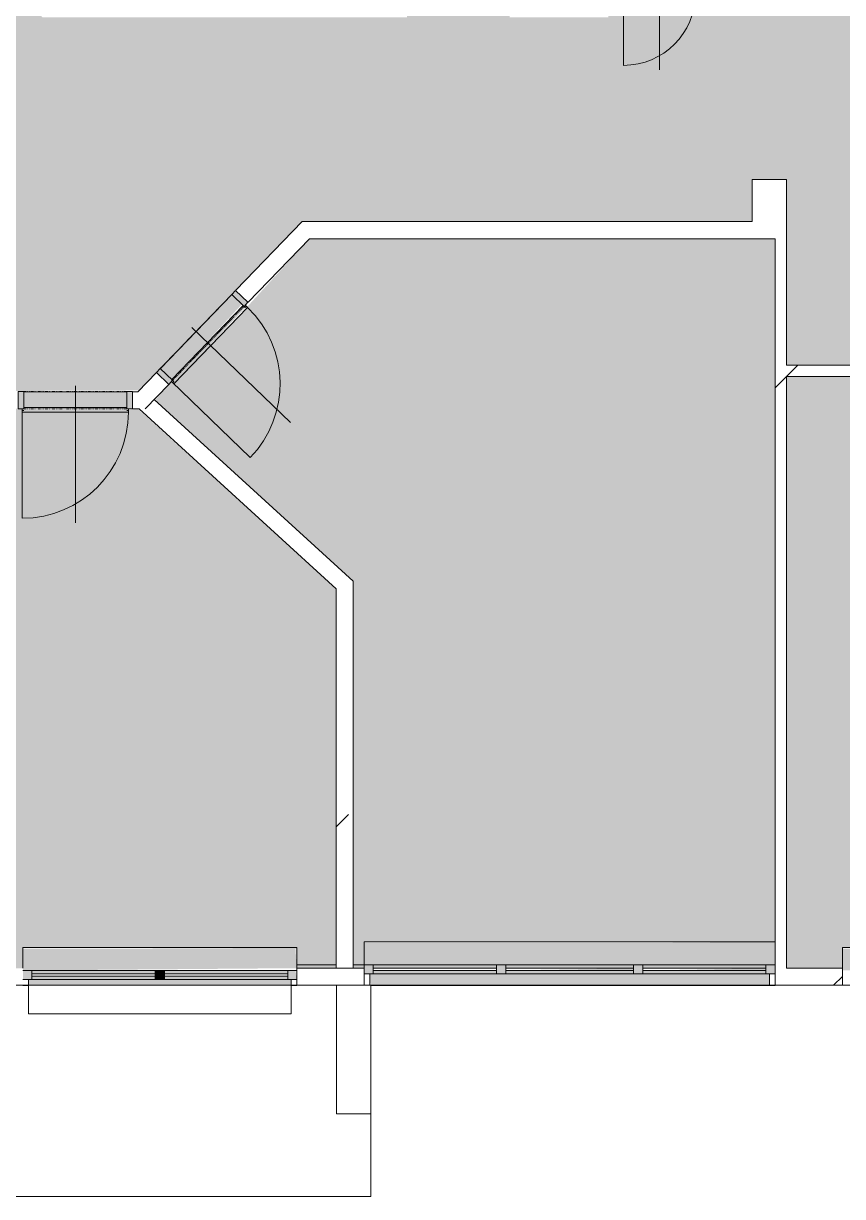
# Model space of a CAD drawing. Header units: millimetres. Extents: x -20192 to 462224, y -45352 to 20466.
# Drawn here: x 365549 to 372725, y -32078 to -21801 of the extents above; entities that cross this region are included whole.
import ezdxf

# ---------------------------------------------------------------- set-up
doc = ezdxf.new("R2010")
doc.units = ezdxf.units.MM
doc.linetypes.add('Čerchovaná se dvěma tečkami', pattern=[2.59, 1, -0.53, 0, -0.53, 0, -0.53])
for name, color, linetype, lineweight in [('A-DETL-THIN', 151, 'Continuous', 9), ('A-DOOR', 31, 'Continuous', 9), ('A-DOOR-FRAM', 31, 'Continuous', 9), ('A-FLOR', 192, 'Continuous', 9), ('A-GENM', 13, 'Continuous', 9), ('A-GLAZ', 151, 'Continuous', 9), ('A-WALL', 113, 'Continuous', 9), ('A-WALL-PATT', 111, 'Continuous', 25), ('Q-SPCQ', 91, 'Continuous', 9), ('S-COLS', 52, 'Continuous', 9)]:
    doc.layers.add(name, color=color, linetype=linetype, lineweight=lineweight)
pattern_1 = [(45, (302295, 0), (-7184.2, 7184.2), []), (45, (305168, -3e-12), (-7184.2, 7184.2), []), (45, (310916, -7e-12), (-4310.5, 10057.9), [4064, -2032, 67.06, -1964.94])]

# ---------------------------------------------------------------- blocks, each defined once
blk = doc.blocks.new('DVERE_1k_oblozka - DD03_01_900x1970_koupelna-1549517-Mapka _ závislý 2')
at = {"layer": 'A-DOOR'}
h = blk.add_hatch(color=151, dxfattribs=at)
h.paths.add_polyline_path([(-500, -72), (-450, -72), (-450, 78), (-500, 78)])
h.paths.add_polyline_path([(450, -72), (500, -72), (500, 78), (450, 78)])
blk.add_hatch(color=151, dxfattribs=at).paths.add_polyline_path([(465, -102), (450, -62), (-450, -72), (-465, -102), (-126, -102)])
for p, q in [((0, 128), (0, -1072)), ((-500, 78), (-450, 78)), ((-500, -72), (-500, 78)), ((-450, 78), (-450, -72)), ((450, 78), (500, 78)), ((450, -72), (450, 78)), ((500, 78), (500, -72)), ((-450, -72), (-500, -72)), ((-465, -72), (-465, -1032)), ((-465, -87), (-450, -87)), ((-465, -102), (-465, -87)), ((465, -102), (-465, -102)), ((-450, -62), (450, -62)), ((355, -102), (-355, -102)), ((500, -72), (450, -72)), ((450, -87), (465, -87)), ((465, -102), (465, -72)), ((465, -87), (465, -102))]:
    blk.add_line(p, q, dxfattribs=at)
at = {"layer": 'A-DOOR', "linetype": 'Čerchovaná se dvěma tečkami'}
for p, q in [((-450, 78), (450, 78)), ((-450, -72), (450, -72))]:
    blk.add_line(p, q, dxfattribs=at)
at = {"layer": 'A-DOOR'}
blk.add_arc((-465, -102), 930, 270, 0, dxfattribs=at)
at = {"layer": 'A-DOOR-FRAM'}
for p, q in [((-500, 78), (-450, 78)), ((-450, 78), (-450, -72)), ((450, -72), (450, 78)), ((500, 78), (450, 78)), ((-450, -72), (-500, -72)), ((450, -72), (500, -72))]:
    blk.add_line(p, q, dxfattribs=at)
blk = doc.blocks.new('DVERE_1k_oblozka - DD03_01_900x1970_koupelna-1549515-Mapka _ závislý 2')
at = {"layer": 'A-DOOR'}
h = blk.add_hatch(color=151, dxfattribs=at)
h.paths.add_polyline_path([(-500, -72), (-450, -72), (-450, 78), (-500, 78), (-500, -20)])
h.paths.add_polyline_path([(450, -72), (500, -72), (500, 78), (450, 78)])
blk.add_hatch(color=151, dxfattribs=at).paths.add_polyline_path([(-465, -102), (450, -87), (440, -62), (-450, -72), (-450, -87)])
for p, q in [((0, 128), (0, -1072)), ((-500, 78), (-450, 78)), ((-500, -72), (-500, 78)), ((-450, 78), (-450, -72)), ((450, 78), (500, 78)), ((450, -72), (450, 78)), ((500, 78), (500, -72)), ((-450, -72), (-500, -72)), ((-465, -72), (-465, -1032)), ((-465, -87), (-450, -87)), ((-465, -102), (-465, -87)), ((-465, -87), (-465, -102)), ((-450, -87), (-465, -87)), ((465, -102), (-465, -102)), ((-450, -62), (450, -62)), ((-450, -87), (-450, -72)), ((355, -102), (-355, -102)), ((450, -62), (450, -87)), ((500, -72), (450, -72)), ((450, -87), (465, -87)), ((465, -87), (450, -87)), ((465, -102), (465, -72)), ((465, -87), (465, -102)), ((465, -102), (465, -87))]:
    blk.add_line(p, q, dxfattribs=at)
at = {"layer": 'A-DOOR', "linetype": 'Čerchovaná se dvěma tečkami'}
for p, q in [((-450, 78), (450, 78)), ((-450, -72), (450, -72))]:
    blk.add_line(p, q, dxfattribs=at)
at = {"layer": 'A-DOOR'}
blk.add_arc((-465, -102), 930, 270, 0, dxfattribs=at)
at = {"layer": 'A-DOOR-FRAM'}
for p, q in [((-500, 78), (-450, 78)), ((-450, 78), (-450, -72)), ((450, -72), (450, 78)), ((500, 78), (450, 78)), ((-450, -72), (-500, -72)), ((450, -72), (500, -72))]:
    blk.add_line(p, q, dxfattribs=at)
blk = doc.blocks.new('DVERE_1k_oblozka - DD03_01_600x1970_koupelna-1549511-Mapka _ závislý 2')
at = {"layer": 'A-DOOR'}
h = blk.add_hatch(color=151, dxfattribs=at)
h.paths.add_polyline_path([(-300, -47), (-300, 53), (-350, 53), (-350, -47)])
h.paths.add_polyline_path([(300, -47), (350, -47), (350, 53), (300, 53)])
blk.add_hatch(color=151, dxfattribs=at).paths.add_polyline_path([(-315, -77), (300, -59), (300, -37), (-300, -59), (-300, -62)])
for p, q in [((0, 103), (0, -747)), ((-350, 53), (-300, 53)), ((-350, -47), (-350, 53)), ((-300, 53), (-300, -47)), ((300, 53), (350, 53)), ((300, -47), (300, 53)), ((350, 53), (350, -47)), ((-300, -47), (-350, -47)), ((-315, -47), (-315, -707)), ((-315, -62), (-300, -62)), ((-315, -77), (-315, -62)), ((315, -77), (-315, -77)), ((-300, -37), (300, -37)), ((-300, -62), (-300, -37)), ((205, -77), (-205, -77)), ((300, -37), (300, -62)), ((350, -47), (300, -47)), ((300, -62), (315, -62)), ((315, -77), (315, -47)), ((315, -62), (315, -77))]:
    blk.add_line(p, q, dxfattribs=at)
at = {"layer": 'A-DOOR', "linetype": 'Čerchovaná se dvěma tečkami'}
for p, q in [((-300, 53), (300, 53)), ((-300, -47), (300, -47))]:
    blk.add_line(p, q, dxfattribs=at)
at = {"layer": 'A-DOOR'}
blk.add_arc((-315, -77), 630, 270, 0, dxfattribs=at)
at = {"layer": 'A-DOOR-FRAM'}
for p, q in [((-350, 53), (-300, 53)), ((-300, 53), (-300, -47)), ((300, -47), (300, 53)), ((350, 53), (300, 53)), ((-300, -47), (-350, -47)), ((300, -47), (350, -47))]:
    blk.add_line(p, q, dxfattribs=at)
blk = doc.blocks.new('parapet s nosem_vnitní - parapet s nosem_vnitní-1280362-Mapka _ závislý 2')
at = {"layer": 'A-GENM'}
blk.add_hatch(color=151, dxfattribs=at).paths.add_polyline_path([(-257, 0), (600, 20), (600, 190), (-600, 190), (-600, 0), (-520, 0)])
for p, q in [((600, 200), (-600, 200)), ((-600, 200), (-600, 190)), ((600, 200), (-600, 200)), ((-600, 20), (-600, 190)), ((600, 190), (600, 200)), ((600, 190), (600, 20))]:
    blk.add_line(p, q, dxfattribs=at)
blk = doc.blocks.new('OKNO_3k_nadsvetlik - OKNO_3k_nadsvetlik_1850 x 1500-1975429-Mapka _ závislý 2')
at = {"layer": 'A-GLAZ'}
h = blk.add_hatch(color=256, dxfattribs=at)
h.paths.add_polyline_path([(1720, 25), (1800, 25), (1800, 105), (1720, 105), (1720, 75)])
h.paths.add_polyline_path([(-1720, 25), (-1720, 105), (-1800, 105), (-1800, 25)])
h = blk.add_hatch(color=256, dxfattribs=at)
h.paths.add_polyline_path([(640, 25), (1720, 25), (1720, 55), (640, 55)])
h.paths.add_polyline_path([(-1375, 25), (-640, 25), (-640, 55), (-1720, 55), (-1720, 25)])
h.paths.add_polyline_path([(560, 25), (560, 55), (-560, 55), (-560, 25)])
h.paths.add_polyline_path([(-1375, 75), (-640, 75), (-640, 105), (-1720, 105), (-1720, 75)])
h.paths.add_polyline_path([(640, 75), (1720, 75), (1720, 105), (640, 105)])
h.paths.add_polyline_path([(560, 75), (560, 105), (-560, 105), (-560, 75)])
h = blk.add_hatch(color=256, dxfattribs=at)
h.paths.add_polyline_path([(-640, 25), (-560, 25), (-560, 105), (-640, 105)])
h.paths.add_polyline_path([(560, 25), (640, 25), (640, 105), (560, 105)])
h = blk.add_hatch(color=256, dxfattribs=at)
h.paths.add_polyline_path([(1720, 55), (1720, 75), (679, 55)])
h.paths.add_polyline_path([(560, 55), (560, 75), (-560, 55)])
at = {"layer": 'A-GLAZ', "color": 63}
for p, q in [((-1800, 105), (-1720, 105)), ((-1800, 75), (-1800, 105)), ((-1720, 105), (-1720, 25)), ((-640, 105), (-560, 105)), ((-640, 25), (-640, 105)), ((-560, 105), (-560, 25)), ((560, 105), (640, 105)), ((560, 25), (560, 105)), ((640, 105), (640, 25)), ((1720, 105), (1800, 105)), ((1720, 25), (1720, 105)), ((-1800, 25), (-1750, 25)), ((-1720, 25), (-1800, 25)), ((-1750, 25), (-1750, -75)), ((-1720, 55), (-1720, 75)), ((-1720, 75), (-640, 75)), ((-640, 55), (-1720, 55)), ((-640, 75), (-640, 55)), ((-560, 25), (-640, 25)), ((-560, 55), (-560, 75)), ((-560, 75), (560, 75)), ((560, 55), (-560, 55)), ((560, 75), (560, 55)), ((640, 25), (560, 25)), ((640, 55), (640, 75)), ((640, 75), (1720, 75)), ((1720, 55), (640, 55)), ((1720, 75), (1720, 55)), ((1800, 25), (1720, 25)), ((1750, 25), (1800, 25)), ((1750, -75), (1750, 25))]:
    blk.add_line(p, q, dxfattribs=at)
at = {"layer": 'A-GLAZ', "color": 253}
for p, q in [((-1720, 105), (-640, 105)), ((-560, 105), (560, 105)), ((640, 105), (1720, 105)), ((-640, 25), (-1720, 25)), ((560, 25), (-560, 25)), ((1720, 25), (640, 25))]:
    blk.add_line(p, q, dxfattribs=at)
at = {"layer": 'A-GLAZ', "color": 41}
blk.add_line((1750, -76), (-1743, -76), dxfattribs=at)
at = {"layer": 'A-GLAZ', "color": 50}
blk.add_line((1800, -76), (1750, -76), dxfattribs=at)
blk = doc.blocks.new('parapet s nosem_vnitní - parapet s nosem_vnitní-1280314-Mapka _ závislý 2')
at = {"layer": 'A-GENM'}
for points in [[(1720, 0), (1800, 0), (1800, 190), (-1800, 190), (-1800, 0), (679, 0)], [(1800, 190), (1800, 200), (679, 190)]]:
    blk.add_hatch(color=151, dxfattribs=at).paths.add_polyline_path(points)
at = {"layer": 'A-GENM', "color": 253}
for p, q in [((1800, 200), (-1800, 200)), ((-1800, 200), (-1800, 190)), ((1800, 200), (-1800, 200)), ((-1800, 0), (-1800, 190))]:
    blk.add_line(p, q, dxfattribs=at)
blk = doc.blocks.new('parapet_ext - parapet_ext-1802031-Mapka _ závislý 2')
at = {"layer": 'Q-SPCQ'}
blk.add_hatch(color=151, dxfattribs=at).paths.add_polyline_path([(640, -100), (1750, -100), (1750, 0), (-1750, 0), (-1743, -100), (560, -100)])
at = {"layer": 'Q-SPCQ', "color": 253}
blk.add_line((1750, -100), (-1743, -100), dxfattribs=at)
blk = doc.blocks.new('OKNO_2k_nadsvetlik - OKNO_2k_nadsvetlik 2400 x 1850-1972494-Mapka _ závislý 2')
at = {"layer": 'A-GLAZ'}
h = blk.add_hatch(color=256, dxfattribs=at)
h.paths.add_polyline_path([(1200, -25), (1188, 55), (1120, 55), (1120, -25), (1188, -25)])
h.paths.add_polyline_path([(-1200, -25), (-1120, -25), (-1120, 55), (-1200, 55)])
h = blk.add_hatch(color=256, dxfattribs=at)
h.paths.add_polyline_path([(-866, -25), (-40, -25), (-40, 5), (-1120, 5), (-1120, -25)])
h.paths.add_polyline_path([(1120, -25), (1120, 5), (40, 5), (40, -25), (161, -25)])
h.paths.add_polyline_path([(-1120, 25), (-40, 25), (-40, 55), (-1120, 55)])
h.paths.add_polyline_path([(40, 25), (1120, 25), (1120, 55), (40, 55)])
blk.add_hatch(color=256, dxfattribs=at).paths.add_polyline_path([(-40, -25), (40, -25), (40, 55), (-40, 55)])
for p, q in [((-1200, 55), (-1120, 55)), ((-1120, 55), (-1120, -25)), ((-1120, 55), (-40, 55)), ((-1120, 5), (-1120, 25)), ((-1120, 25), (-40, 25)), ((-40, 5), (-1120, 5)), ((-40, 55), (40, 55)), ((-40, -25), (-40, 55)), ((-40, 25), (-40, 5)), ((40, 55), (1120, 55)), ((40, 55), (40, -25)), ((40, 5), (40, 25)), ((40, 25), (1120, 25)), ((1120, 5), (40, 5)), ((1120, 55), (1200, 55)), ((1120, -25), (1120, 55)), ((1120, 25), (1120, 5)), ((-1200, -25), (-1150, -25)), ((-1120, -25), (-1200, -25)), ((-1150, -76), (-1200, -76)), ((-1150, -25), (-1150, -75)), ((-40, -25), (-1120, -25)), ((40, -25), (-40, -25)), ((1120, -25), (40, -25)), ((1200, -25), (1120, -25)), ((1150, -25), (1200, -25)), ((1150, -75), (1150, -25)), ((1200, -76), (1150, -76))]:
    blk.add_line(p, q, dxfattribs=at)
blk = doc.blocks.new('parapet s nosem_vnitní - parapet s nosem_vnitní-1280360-Mapka _ závislý 2')
at = {"layer": 'A-GENM'}
blk.add_hatch(color=151, dxfattribs=at).paths.add_polyline_path([(-1200, 0), (1200, 20), (1188, 190), (-1200, 190), (-1200, 20)])
for p, q in [((1200, 200), (-1200, 200)), ((-1200, 200), (-1200, 190)), ((1200, 200), (-1200, 200)), ((-1200, 20), (-1200, 190)), ((1200, 190), (1200, 200)), ((1200, 190), (1200, 20))]:
    blk.add_line(p, q, dxfattribs=at)
blk = doc.blocks.new('parapet_ext - parapet_ext-1802161-Mapka _ závislý 2')
at = {"layer": 'Q-SPCQ'}
blk.add_hatch(color=151, dxfattribs=at).paths.add_polyline_path([(1150, -50), (1150, 0), (-1150, 0), (-1150, -50), (1120, -50)])
for p, q in [((-1150, -300), (-1150, -51)), ((1150, -51), (1150, -300)), ((1150, -300), (-1150, -300))]:
    blk.add_line(p, q, dxfattribs=at)

msp = doc.modelspace()

# ---------------------------------------------------------------- hatches: boundary and pattern name
at = {"layer": 'A-FLOR'}
h = msp.add_hatch(color=151, dxfattribs=at)
h.paths.add_polyline_path([(373925, -30077), (374034, -30077), (374034, -29536), (374434, -29536), (374434, -24894), (373644, -24909), (373642, -24924), (372844, -24909), (372829, -24894), (372234, -24894), (372234, -30077), (372725, -30077), (372725, -29899), (373925, -29907)])
h.paths.add_polyline_path([(368534, -30047), (368534, -29847), (372134, -29847), (372134, -23687), (368055, -23687), (367503, -24290), (367493, -24312), (366867, -24937), (366847, -24937), (366703, -25102), (368439, -26688), (368439, -30047)])
h.paths.add_polyline_path([(356544, -30047), (356544, -29902), (357444, -29907), (357444, -30047), (357744, -30047), (357744, -29899), (358944, -29907), (358944, -30047), (359245, -30047), (359245, -23684), (358528, -23708), (358523, -23718), (357623, -23703), (357622, -23693), (356456, -23700), (356456, -23970), (356036, -23970), (356036, -24139), (356115, -24139), (356106, -25639), (356036, -25639), (356036, -29536), (356436, -29536), (356455, -30047)])
h.paths.add_polyline_path([(368289, -30047), (368289, -26755), (366552, -25177), (366454, -25192), (366454, -25207), (365554, -25192), (365539, -25177), (365323, -25177), (365323, -30047), (365544, -30047), (365544, -29897), (367944, -29907), (367944, -30047)])
h.paths.add_polyline_path([(359544, -30047), (359544, -29897), (361944, -29907), (361944, -30047), (362035, -30047), (361995, -26558), (363784, -25127), (363586, -24955), (363565, -24943), (362961, -24296), (362961, -24274), (362373, -23666), (359395, -23699), (359395, -30047)])
h.paths.add_polyline_path([(364944, -30047), (365159, -30047), (365159, -25177), (364924, -25192), (364924, -25207), (364024, -25192), (364009, -25177), (363974, -25177), (363962, -25177), (362146, -26630), (362185, -30047), (362544, -30047), (362544, -29897), (364944, -29907)])
h.paths.add_polyline_path([(382219, -22429), (382194, -22429), (382194, -21979), (382614, -21979), (382614, -22284), (382999, -22269), (382999, -22254), (383799, -22269), (383814, -22284), (384845, -22269), (384845, -22254), (385645, -22269), (385660, -22284), (386425, -22284), (386425, -22534), (387416, -22534), (387647, -22735), (387669, -22735), (388297, -23358), (388297, -23379), (389238, -24282), (392352, -24282), (393136, -23303), (393247, -23360), (393764, -22668), (393676, -22582), (393827, -22355), (393833, -21754), (393923, -21754), (393923, -20955), (393842, -20954), (393843, -20380), (393809, -20379), (393809, -19226), (393784, -19226), (393784, -19175), (393709, -19175), (393694, -18955), (393679, -18955), (393694, -18355), (393709, -18340), (393709, -17238), (390761, -17238), (390760, -17408), (389735, -17408), (389735, -17535), (388535, -17528), (388535, -17408), (388296, -17408), (388321, -20311), (387534, -20303), (387534, -20201), (386734, -20201), (386734, -20311), (383338, -20332), (382085, -20358), (382085, -20188), (381895, -20188), (381895, -20098), (381095, -20098), (381095, -20188), (380055, -20188), (380055, -18223), (379922, -18223), (379922, -17238), (377670, -17238), (377685, -17852), (377700, -17852), (377685, -18652), (377670, -18667), (377685, -19775), (377700, -19775), (377685, -20375), (377670, -20390), (377670, -20657), (375567, -20657), (375567, -20281), (375418, -20296), (375418, -20311), (374818, -20296), (374803, -20281), (374404, -20281), (374404, -21508), (373752, -21523), (373752, -21538), (373152, -21520), (373152, -21508), (371422, -21523), (371422, -21538), (370822, -21520), (370822, -21508), (370672, -21523), (370672, -21748), (369808, -21748), (369808, -21658), (368908, -21658), (368908, -21748), (365718, -21748), (364095, -20301), (364095, -18728), (363822, -18728), (363822, -18805), (362622, -18798), (362622, -18728), (362545, -18728), (362545, -20626), (362455, -20626), (362455, -21426), (362545, -21426), (362545, -21716), (357625, -21716), (357622, -22136), (356036, -22136), (356036, -22266), (355796, -22266), (355807, -23166), (356036, -23166), (356042, -23552), (357622, -23544), (357625, -23683), (358522, -23678), (358523, -23538), (360417, -23527), (360417, -23363), (360641, -23362), (360642, -23526), (362437, -23516), (363896, -25027), (366563, -25016), (367991, -23537), (371934, -23537), (371934, -23167), (372234, -23167), (372234, -24794), (374434, -24794), (374434, -23937), (374035, -23937), (374035, -23527), (375632, -23527), (375632, -22377), (379272, -22377), (379272, -21817), (380332, -21817), (380325, -23437), (379893, -23437), (379893, -23537), (380805, -23553), (380805, -23643), (381604, -23643), (381605, -23567), (382219, -23567), (382219, -22434)])
h.paths.add_polyline_path([(388934, -28719), (388994, -28719), (388994, -25759), (389134, -25759), (389130, -24859), (388994, -24859), (388994, -24282), (389021, -24282), (388182, -23477), (388270, -23368), (387630, -22753), (387533, -22854), (387356, -22684), (386025, -22684), (386025, -22434), (385645, -22434), (385645, -22294), (384845, -22294), (384845, -22434), (383799, -22434), (383799, -22294), (382999, -22294), (382999, -22434), (382319, -22434), (382319, -28590), (385894, -28599), (385894, -28719), (386019, -28719), (386019, -28319), (386419, -28333), (386419, -28719), (386534, -28719), (386534, -28640), (388934, -28649)])
h.paths.add_polyline_path([(392019, -28719), (392019, -28319), (392269, -28319), (392269, -24432), (389144, -24432), (389159, -24859), (389174, -24859), (389159, -25759), (389144, -25774), (389144, -28719), (389434, -28719), (389434, -28640), (391834, -28649), (391834, -28719)])
h.paths.add_polyline_path([(380494, -28719), (380494, -28642), (381694, -28649), (381694, -28719), (382219, -28719), (382219, -23677), (381604, -23682), (381618, -23697), (380803, -23668), (380788, -23653), (380423, -23652), (380423, -23957), (379995, -23957), (379984, -26062), (379984, -28319), (380384, -28333), (380384, -28719)])
h.paths.add_polyline_path([(392484, -28719), (392484, -28640), (394884, -28649), (394884, -28719), (395484, -28719), (395484, -28642), (396684, -28649), (396684, -28719), (397004, -28719), (397004, -28644), (397904, -28649), (397904, -28719), (398034, -28719), (398034, -28319), (398434, -28319), (398434, -25308), (394004, -25276), (394018, -25291), (393104, -25267), (393088, -25252), (392419, -25252), (392419, -28719)])
h.paths.add_polyline_path([(394004, -25251), (394005, -25111), (398434, -25158), (398434, -24364), (398356, -24364), (398364, -22864), (398434, -22864), (398434, -22473), (393992, -22421), (393816, -22682), (393819, -22692), (393241, -23402), (393225, -23405), (392419, -24439), (392419, -25094), (393105, -25102), (393105, -25242), (394004, -25251)])
h.paths.add_polyline_path([(374694, -25069), (374694, -24889), (379884, -24889), (379882, -23647), (374535, -23647), (374535, -24889), (374685, -24894), (374692, -25019)])
h.paths.add_polyline_path([(392034, -22689), (392034, -22289), (392434, -22289), (392419, -22689), (392352, -22689)])
h.paths.add_polyline_path([(393992, -22421), (393991, -22389), (393978, -22401)])
h.paths.add_polyline_path([(398434, -22323), (398434, -20426), (396917, -20479), (393948, -20443), (393963, -20950), (393972, -20956), (393948, -21755), (393933, -21771), (393933, -22270), (398019, -22318)])
h.paths.add_polyline_path([(370572, -21648), (370572, -18728), (369792, -18728), (369792, -18805), (368592, -18798), (368592, -18728), (368432, -18728), (368432, -19128), (368032, -19128), (368032, -18728), (367692, -18728), (367692, -18805), (366492, -18798), (366492, -18728), (365592, -18728), (365592, -18805), (364392, -18798), (364392, -18728), (364245, -18728), (364245, -20233), (365775, -21598), (368563, -21618), (368563, -21648), (368908, -21633), (368908, -21618), (369808, -21633), (369823, -21648), (369858, -21648)])
h.paths.add_polyline_path([(360745, -21566), (362445, -21565), (362430, -21426), (362415, -21426), (362430, -20626), (362445, -20611), (362445, -18728), (360745, -18728), (360745, -20311), (360770, -20311), (360770, -20412), (360745, -20412), (360745, -21565)])
h.paths.add_polyline_path([(371422, -21498), (371437, -21408), (372222, -21408), (372222, -19988), (371422, -20003), (371422, -20018), (370822, -20003), (370807, -19988), (370672, -20003), (370672, -21408), (370822, -21408), (370822, -21498), (371013, -21498)])
h.paths.add_polyline_path([(373152, -21498), (373752, -21498), (373752, -21408), (373897, -21408), (373884, -19988), (373752, -20003), (373752, -20018), (373152, -20003), (373137, -19988), (372322, -19988), (372322, -21408), (373152, -21408)])
h.paths.add_polyline_path([(374105, -21408), (374324, -21408), (374304, -20281), (373997, -20281), (373997, -21408)])
h.paths.add_polyline_path([(377570, -20557), (377570, -20375), (377660, -20375), (377660, -19775), (377570, -19775), (377570, -19337), (376572, -19337), (376587, -19792), (376602, -19792), (376587, -20392), (376572, -20402), (376572, -20557), (377175, -20557)])
h.paths.add_polyline_path([(376472, -20557), (376472, -20392), (376562, -20392), (376562, -19792), (376472, -19792), (376472, -19337), (375667, -19337), (375667, -20557)])
h.paths.add_polyline_path([(396917, -20379), (398434, -20315), (396721, -20329), (396745, -20377)])
h.paths.add_polyline_path([(374818, -20271), (375418, -20271), (375418, -20181), (375567, -20181), (375567, -19237), (375977, -19237), (375977, -17627), (374009, -17627), (374038, -18867), (374669, -18867), (374684, -20181), (374818, -20181)])
h.paths.add_polyline_path([(382405, -20231), (384331, -20191), (384331, -17408), (384046, -17408), (384046, -17535), (382846, -17528), (382846, -17408), (382246, -17408), (382246, -17535), (381046, -17528), (381046, -17408), (380545, -17408), (380545, -20088), (381095, -20073), (381095, -20058), (381895, -20073), (381910, -20088), (382405, -20088), (382405, -20191)])
h.paths.add_polyline_path([(386719, -20191), (386734, -20176), (386734, -20161), (387534, -20176), (387549, -20191), (387961, -20191), (387962, -20053), (388145, -20051), (388121, -17408), (387905, -17408), (387905, -17535), (386705, -17528), (386705, -17408), (385855, -17408), (385855, -17535), (384655, -17528), (384655, -17408), (384431, -17408), (384431, -20191), (386684, -20191)])
h.paths.add_polyline_path([(374404, -20181), (374569, -20181), (374569, -18967), (373814, -18967), (373814, -18728), (373584, -18733), (373584, -18805), (372434, -18798), (372434, -18728), (372322, -18728), (372322, -19888), (373997, -19888), (373997, -20181), (374304, -20181)])
h.paths.add_polyline_path([(370822, -19888), (372072, -19888), (372072, -18728), (371892, -18728), (371892, -18805), (370692, -18798), (370672, -19888), (370792, -19888)])
h.paths.add_polyline_path([(376144, -19237), (377570, -19237), (377570, -18652), (377660, -18652), (377660, -17852), (377570, -17852), (377570, -17627), (376077, -17627), (376077, -19237)])
h.paths.add_polyline_path([(359542, -19114), (360645, -19105), (360645, -19072), (357853, -19114), (359056, -19114)])
h.paths.add_polyline_path([(356412, -19114), (356412, -18912), (360645, -18872), (360645, -18728), (356036, -18728), (356042, -19114)])
h.paths.add_polyline_path([(393809, -18955), (393809, -18355), (393719, -18355), (393719, -18955)])
h.paths.add_polyline_path([(397501, -17928), (398434, -17928), (398434, -17488), (393809, -17488), (393809, -17928), (397470, -17928)])
h.paths.add_polyline_path([(386384, -17888), (385984, -17888), (385984, -17488), (386384, -17488), (386384, -17672)])
h.paths.add_polyline_path([(392421, -17888), (392021, -17866), (392021, -17488), (392421, -17488), (392421, -17880)])
h.paths.add_polyline_path([(375977, -17527), (377570, -17527), (377570, -17238), (374008, -17251), (374009, -17527), (375121, -17527)])
h = msp.add_hatch(color=151, dxfattribs=at)
h.paths.add_polyline_path([(356544, -30077), (356544, -30047), (356436, -30052), (356436, -30077)])
h.paths.add_polyline_path([(357744, -30077), (357744, -30047), (357444, -30047), (357444, -30077)])
h.paths.add_polyline_path([(368289, -30077), (368289, -30047), (367944, -30047), (367944, -30077)])
h.paths.add_polyline_path([(359544, -30077), (359544, -30047), (359395, -30047), (359395, -30077)])
h.paths.add_polyline_path([(368534, -30077), (368534, -30047), (368439, -30047), (368439, -30077)])
h.paths.add_polyline_path([(365159, -30077), (365159, -30076), (365159, -30047), (364944, -30047), (364944, -30077)])
h.paths.add_polyline_path([(358944, -30077), (359245, -30077), (359245, -30047), (358944, -30047)])
h.paths.add_polyline_path([(365323, -30077), (365544, -30077), (365544, -30047), (365309, -30047), (365309, -30077)])
h.paths.add_polyline_path([(362035, -30077), (362544, -30077), (362544, -30047), (362185, -30047), (362185, -30075), (362146, -30075)])
h.paths.add_polyline_path([(362035, -30077), (362035, -30047), (361944, -30047), (361944, -30077), (361995, -30077)])
at = {"layer": 'A-WALL'}
for points in [[(366849, -24920), (367463, -24261), (367374, -24175), (366749, -24823), (366840, -24911)], [(366454, -25167), (366454, -25027), (365554, -25027), (365554, -25167), (365878, -25167)]]:
    msp.add_hatch(color=151, dxfattribs=at).paths.add_polyline_path(points)
at = {"layer": 'A-WALL-PATT', "lineweight": 9}
h = msp.add_hatch(dxfattribs=at)
h.set_pattern_fill('FP_109', color=256, angle=45, style=0, pattern_type=2)
h.set_pattern_definition(pattern_1)
h.paths.add_polyline_path([(372234, -23687), (372234, -23537), (367991, -23537), (367846, -23687), (372134, -23687)])
h = msp.add_hatch(dxfattribs=at)
h.set_pattern_fill('FP_139', color=256, angle=45, style=0, pattern_type=2)
h.set_pattern_definition([(1, (302295, 0), (-177.3, 10158.5), []), (1, (304362, -1996), (-177.3, 10158.5), []), (1, (308496, -5989), (3886, 10229.4), [4064, -2032, 67.06, -1964.94])])
h.paths.add_polyline_path([(366656, -25027), (366768, -25019), (366822, -24963), (366714, -24859), (366552, -25027)])
h.paths.add_polyline_path([(367517, -24244), (368055, -23687), (367846, -23687), (367409, -24139), (367482, -24210)])
h = msp.add_hatch(dxfattribs=at)
h.set_pattern_fill('FP_109', color=256, angle=45, style=0, pattern_type=2)
h.set_pattern_definition(pattern_1)
h.paths.add_polyline_path([(372234, -30077), (372234, -23687), (372134, -23687), (372134, -30077)])
h = msp.add_hatch(dxfattribs=at)
h.set_pattern_fill('FP_109', color=256, angle=45, style=0, pattern_type=2)
h.set_pattern_definition(pattern_1)
h.paths.add_polyline_path([(374434, -24894), (374434, -24794), (373694, -24794), (373694, -24894), (374131, -24894)])
h.paths.add_polyline_path([(372234, -24894), (372794, -24894), (372794, -24794), (372234, -24794)])
h = msp.add_hatch(dxfattribs=at)
h.set_pattern_fill('FP_109', color=256, angle=45, style=0, pattern_type=2)
h.set_pattern_definition(pattern_1)
h.paths.add_polyline_path([(366656, -25027), (366695, -25094), (366761, -25027), (366688, -25027)])
h.paths.add_polyline_path([(366616, -25177), (366685, -25094), (366656, -25027), (366504, -25027), (366504, -25177), (366563, -25177)])
h.paths.add_polyline_path([(365173, -25177), (365504, -25177), (365504, -25027), (364974, -25027), (364974, -25177)])
h.paths.add_polyline_path([(363832, -25177), (363962, -25177), (363974, -25027), (363687, -25027), (363796, -25139)])
h = msp.add_hatch(dxfattribs=at)
h.set_pattern_fill('FP_149', color=256, angle=45, style=0, pattern_type=2)
h.set_pattern_definition([(2.573, (302295, 0), (-456.1, 10149.8), []), (2.573, (304416, -1939), (-456.1, 10149.8), []), (2.573, (308658, -5816), (3603.8, 10332.2), [4064, -2032, 67.06, -1964.94])])
h.paths.add_polyline_path([(368289, -26755), (368289, -26551), (366688, -25102), (366616, -25177), (366563, -25177), (368067, -26551)])
h = msp.add_hatch(dxfattribs=at)
h.set_pattern_fill('FP_109', color=256, angle=45, style=0, pattern_type=2)
h.set_pattern_definition(pattern_1)
h.paths.add_polyline_path([(368289, -30077), (368439, -30077), (368439, -26688), (368289, -26551), (368289, -30036)])
h = msp.add_hatch(dxfattribs=at)
h.set_pattern_fill('FP_111', color=256, angle=45, style=0, pattern_type=2)
h.set_pattern_definition(pattern_1)
h.paths.add_polyline_path([(374034, -30227), (374434, -30227), (374434, -30077), (373925, -30077), (373925, -30227)])
h.paths.add_polyline_path([(356191, -30227), (356544, -30227), (356544, -30077), (356036, -30077), (356036, -30227)])
h.paths.add_polyline_path([(372134, -30227), (372725, -30227), (372725, -30077), (372134, -30077)])
h.paths.add_polyline_path([(357744, -30227), (357744, -30077), (357444, -30077), (357444, -30227)])
h.paths.add_polyline_path([(368534, -30227), (368534, -30077), (367944, -30077), (367944, -30227), (368291, -30227)])
h.paths.add_polyline_path([(359245, -30227), (359544, -30227), (359544, -30077), (358944, -30077), (358944, -30227)])
h.paths.add_polyline_path([(365544, -30227), (365544, -30077), (364944, -30077), (364944, -30227)])
h.paths.add_polyline_path([(362544, -30227), (362544, -30077), (361944, -30077), (361944, -30227)])
h = msp.add_hatch(dxfattribs=at)
h.set_pattern_fill('FP_109', color=256, angle=45, style=0, pattern_type=2)
h.set_pattern_definition(pattern_1)
h.paths.add_polyline_path([(368534, -31352), (368591, -31352), (368591, -30227), (368291, -30227), (368291, -31352)])
at = {"layer": 'S-COLS'}
h = msp.add_hatch(dxfattribs=at)
h.set_pattern_fill('FP_151', color=256, style=0, pattern_type=2)
h.set_pattern_definition([(45, (302295, 0), (-7184.2, 7184.2), []), (45, (305168, 0), (-7184.2, 7184.2), []), (45, (310916, 0), (-4310.5, 10057.9), [4064, -2032, 67.06, -1964.94])])
h.paths.add_polyline_path([(371934, -23537), (372234, -23537), (372234, -23167), (371934, -23167)])

# ---------------------------------------------------------------- linework, layer by layer
at = {"layer": 'A-DETL-THIN'}
msp.add_line((355786, -30227), (374684, -30227), dxfattribs=at)
at = {"layer": 'A-FLOR'}
for p, q in [((368289, -30047), (367944, -30047)), ((368534, -30047), (368438, -30047)), ((368591, -32078), (368591, -31352)), ((355891, -32078), (368591, -32078))]:
    msp.add_line(p, q, dxfattribs=at)
at = {"layer": 'A-WALL'}
for p, q in [((367991, -23537), (367409, -24139)), ((371934, -23537), (367991, -23537)), ((372234, -24794), (372234, -23537)), ((367517, -24244), (368055, -23687)), ((368055, -23687), (372134, -23687)), ((372134, -23687), (372134, -30227)), ((366749, -24823), (367374, -24175)), ((366714, -24859), (366552, -25027)), ((372794, -24794), (372234, -24794)), ((366822, -24963), (366616, -25177)), ((372234, -30077), (372234, -24894)), ((372234, -24894), (372794, -24894)), ((365554, -25027), (366454, -25027)), ((366552, -25027), (366504, -25027)), ((366504, -25177), (366563, -25177)), ((366563, -25177), (368289, -26755)), ((368439, -26688), (366695, -25094)), ((368439, -30077), (368439, -26688)), ((368289, -26755), (368289, -30077)), ((368534, -30077), (367944, -30077)), ((367944, -30077), (367944, -30227)), ((368534, -30227), (368534, -30077)), ((372725, -30077), (372234, -30077)), ((372725, -30227), (372725, -30077)), ((367944, -30227), (368291, -30227)), ((368291, -30227), (368291, -31352)), ((368591, -30227), (368534, -30227)), ((368591, -31352), (368591, -30227)), ((372134, -30227), (372725, -30227)), ((368291, -31352), (368591, -31352))]:
    msp.add_line(p, q, dxfattribs=at)
at = {"layer": 'S-COLS'}
for p, q in [((372234, -23167), (371934, -23167)), ((371934, -23167), (371934, -23537)), ((372234, -23537), (372234, -23167))]:
    msp.add_line(p, q, dxfattribs=at)

# ---------------------------------------------------------------- block references
at = {"layer": 'A-DOOR'}
for name, p in [('DVERE_1k_oblozka - DD03_01_600x1970_koupelna-1549511-Mapka _ závislý 2', (371122, -21461)), ('DVERE_1k_oblozka - DD03_01_900x1970_koupelna-1549517-Mapka _ závislý 2', (366004, -25104))]:
    msp.add_blockref(name, p, dxfattribs=at)
at = {"layer": 'A-DOOR', "rotation": 46.00000000000001}
msp.add_blockref('DVERE_1k_oblozka - DD03_01_900x1970_koupelna-1549515-Mapka _ závislý 2', (367117, -24553), dxfattribs=at)
at = {"layer": 'A-GENM'}
for name, p in [('parapet s nosem_vnitní - parapet s nosem_vnitní-1280360-Mapka _ závislý 2', (366744, -30097)), ('parapet s nosem_vnitní - parapet s nosem_vnitní-1280362-Mapka _ závislý 2', (373325, -30097))]:
    msp.add_blockref(name, p, dxfattribs=at)
at = {"layer": 'A-GENM', "color": 253}
msp.add_blockref('parapet s nosem_vnitní - parapet s nosem_vnitní-1280314-Mapka _ závislý 2', (370334, -30047), dxfattribs=at)
at = {"layer": 'A-GLAZ'}
msp.add_blockref('OKNO_2k_nadsvetlik - OKNO_2k_nadsvetlik 2400 x 1850-1972494-Mapka _ závislý 2', (366744, -30152), dxfattribs=at)
at = {"layer": 'A-GLAZ', "color": 41}
msp.add_blockref('OKNO_3k_nadsvetlik - OKNO_3k_nadsvetlik_1850 x 1500-1975429-Mapka _ závislý 2', (370334, -30152), dxfattribs=at)
at = {"layer": 'Q-SPCQ'}
msp.add_blockref('parapet_ext - parapet_ext-1802161-Mapka _ závislý 2', (366744, -30177), dxfattribs=at)
at = {"layer": 'Q-SPCQ', "color": 253}
msp.add_blockref('parapet_ext - parapet_ext-1802031-Mapka _ závislý 2', (370334, -30127), dxfattribs=at)

doc.saveas('drawing.dxf')
